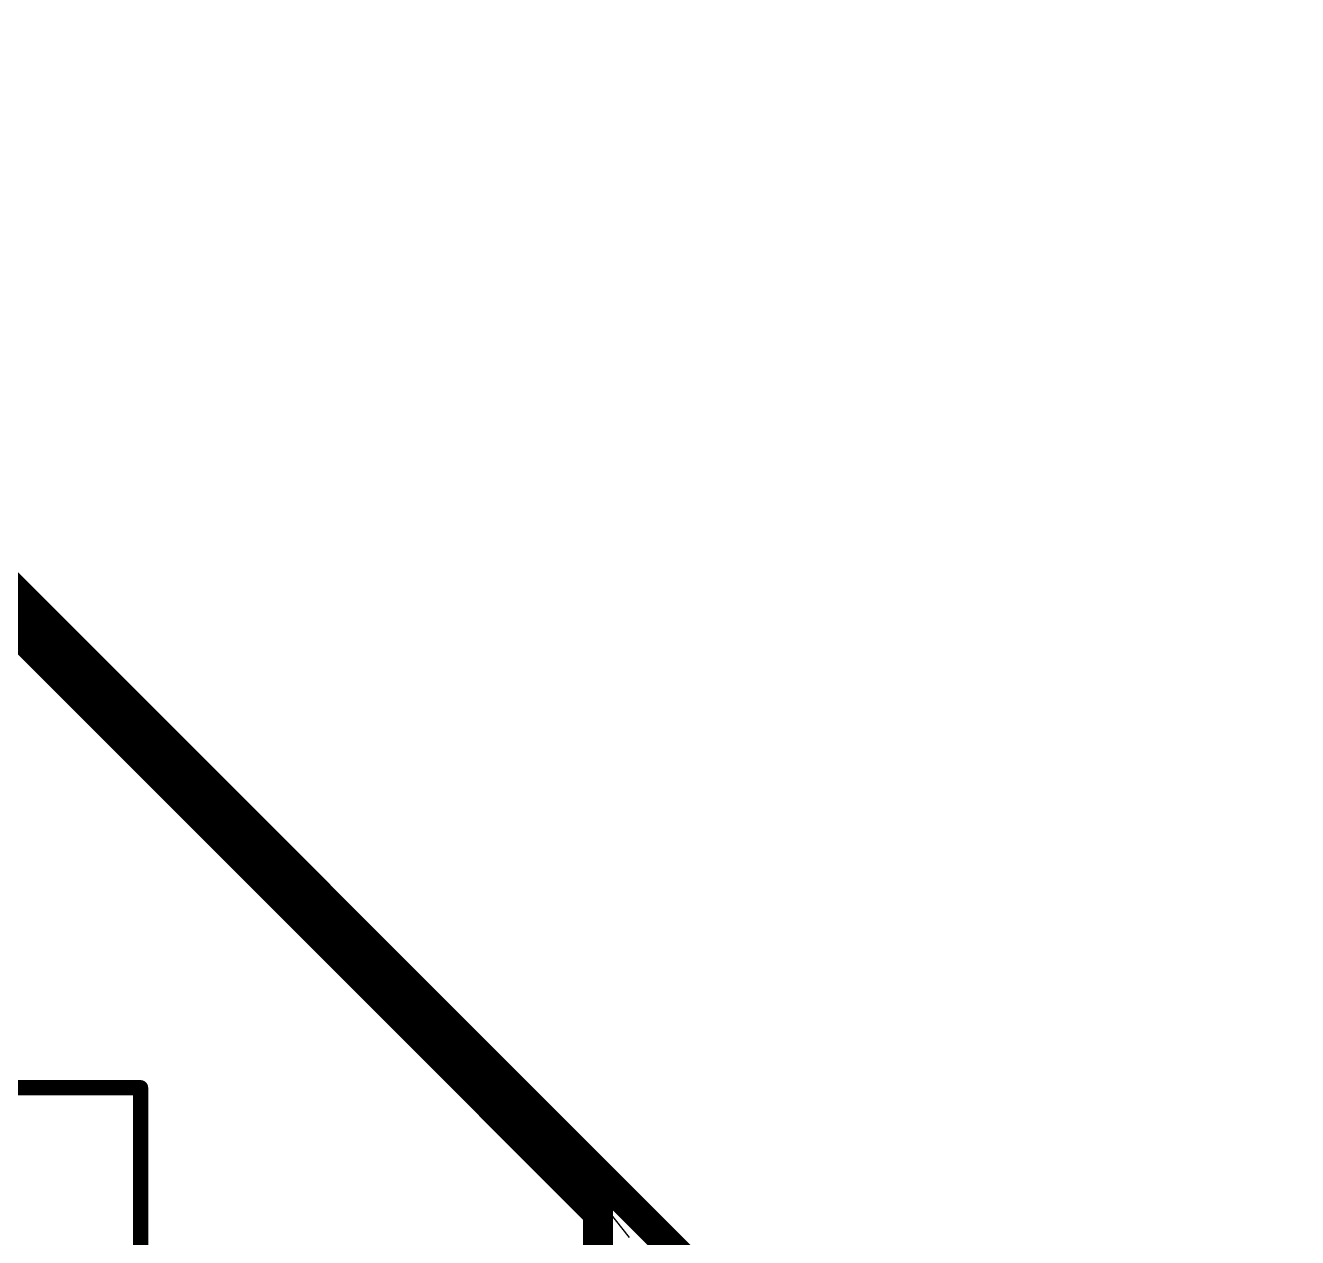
# Model space of a CAD drawing. Extents: x -59 to 59, y -28 to 22.
# Drawn here: x -17 to -6.33, y 10.16 to 20.32 of the extents above; entities that cross this region are included whole.
import ezdxf

# ---------------------------------------------------------------- set-up
doc = ezdxf.new("R2010")
doc.units = 0
for name, color, linetype in [('1', 12, 'CONTINUOUS'), ('16', 5, 'CONTINUOUS'), ('20', 4, 'CONTINUOUS'), ('22', 6, 'CONTINUOUS')]:
    doc.layers.add(name, color=color, linetype=linetype)

msp = doc.modelspace()

# ---------------------------------------------------------------- linework, layer by layer
at = {"layer": '1', "const_width": 0.254}
for points in [[(-12.2014, 10.3632), (-22.0312, 20.193)], [(-12.2014, 8.6708), (-12.2014, 10.3632)]]:
    msp.add_lwpolyline(points, dxfattribs=at)
at = {"layer": '1', "const_width": 0.127}
for points in [[(-12.1379, 10.3632, 1), (-12.2649, 10.3632)], [(-12.2463, 10.3183, 1), (-12.1565, 10.4081)]]:
    msp.add_lwpolyline(points, format="xyb", dxfattribs=at)
at = {"layer": '16', "const_width": 0.254}
msp.add_lwpolyline([(-6.461, 4.953), (-21.701, 20.193)], dxfattribs=at)
at = {"layer": '20'}
msp.add_arc((-32.6405, -5.8515), 26.1718, 37.7186, 89.7186, dxfattribs=at)
at = {"layer": '22', "const_width": 0.127}
for points in [[(-16.0375, 11.416), (-47.5575, 11.416)], [(-16.0375, -23.284), (-16.0375, 11.416)]]:
    msp.add_lwpolyline(points, dxfattribs=at)
at = {"layer": '22', "const_width": 0.0635}
for points in [[(-16.0058, 11.416, 1), (-16.0693, 11.416)], [(-16.0375, 11.3842, 1), (-16.0375, 11.4478)]]:
    msp.add_lwpolyline(points, format="xyb", dxfattribs=at)

doc.saveas('drawing.dxf')
